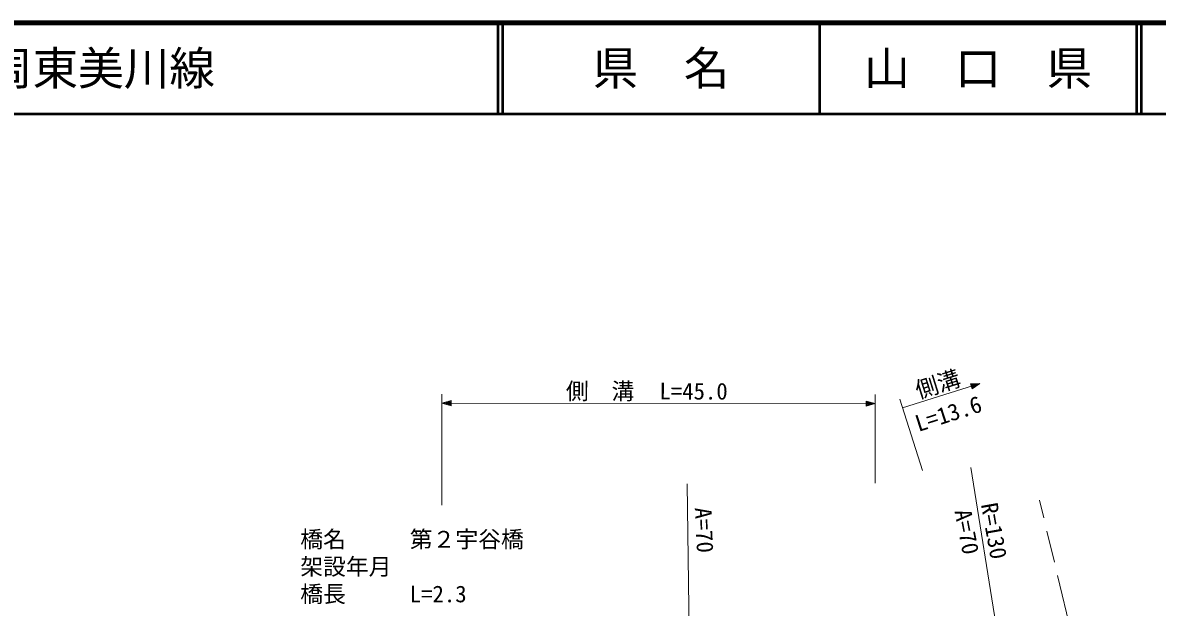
# Model space of a CAD drawing. Units: millimetres, scale not verified. Extents: x 40000 to 680000, y 20000 to 380000.
# Drawn here: x 245657 to 370023, y 315846 to 380000 of the extents above; entities that cross this region are included whole.
import ezdxf
from ezdxf.enums import TextEntityAlignment as Align

# ---------------------------------------------------------------- set-up
doc = ezdxf.new("R2010")
doc.units = ezdxf.units.MM
doc.header["$LTSCALE"] = 1000
doc.linetypes.add('CHAIN', pattern=[18.5, 12, -1.5, 3.5, -1.5])
for name, color, linetype, lineweight in [('M-BMK', 2, 'CHAIN', 13), ('M-STR-HTXT', 7, 'Continuous', 13), ('M-TTL', 2, 'Continuous', 140), ('M-TTL-LINE', 7, 'Continuous', 50)]:
    doc.layers.add(name, color=color, linetype=linetype, lineweight=lineweight)
doc.layers.add('M-TTL-TXT', color=7, linetype='Continuous')
doc.styles.add('ＭＳ ゴシック', font='')
doc.styles.get('ＭＳ ゴシック').set_extended_font_data('MS Gothic')

msp = doc.modelspace()

# ---------------------------------------------------------------- linework, layer by layer
at = {"layer": 'M-BMK'}
msp.add_line((366193, 289666), (357110, 327593), dxfattribs=at)
at = {"layer": 'M-STR-HTXT'}
for p, q in [((342108, 337723), (350582, 340390)), ((349544, 340357), (350582, 340390)), ((349713, 339823), (349544, 340357)), ((349607, 340292), (350315, 340306)), ((349727, 339911), (349607, 340292)), ((349669, 340228), (350163, 340258)), ((349741, 339999), (349669, 340228)), ((350582, 340390), (349713, 339823)), ((350315, 340306), (349727, 339911)), ((349731, 340164), (349934, 340186)), ((349755, 340087), (349731, 340164)), ((350163, 340258), (349741, 339999)), ((349934, 340186), (349755, 340087)), ((291594, 327069), (291606, 339250)), ((291605, 338250), (292605, 338529)), ((291885, 338250), (292565, 338449)), ((292045, 338250), (292525, 338369)), ((292285, 338249), (292485, 338289)), ((292485, 338289), (292485, 338209)), ((292525, 338369), (292525, 338129)), ((292565, 338449), (292565, 338049)), ((292605, 338529), (292605, 337969)), ((338110, 337925), (338110, 338485)), ((338110, 338485), (339110, 338204)), ((338150, 338005), (338150, 338405)), ((338150, 338405), (338830, 338205)), ((338190, 338085), (338190, 338325)), ((338190, 338325), (338670, 338205)), ((339111, 339204), (339102, 329458)), ((344273, 330845), (341808, 338676)), ((291605, 338250), (339110, 338204)), ((292605, 337969), (291605, 338250)), ((292565, 338049), (291885, 338250)), ((292525, 338129), (292045, 338250)), ((292485, 338209), (292285, 338249)), ((339110, 338204), (338110, 337925)), ((338830, 338205), (338150, 338005)), ((338670, 338205), (338190, 338085)), ((338230, 338165), (338230, 338245)), ((338230, 338245), (338430, 338205)), ((338430, 338205), (338230, 338165)), ((356690, 286751), (349580, 331186)), ((319105, 284417), (318489, 329413))]:
    msp.add_line(p, q, dxfattribs=at)
at = {"layer": 'M-TTL'}
msp.add_line((680000, 380000), (40000, 380000), dxfattribs=at)
at = {"layer": 'M-TTL-LINE'}
for p, q in [((297750, 380000), (297750, 370000)), ((298250, 380000), (298250, 370000)), ((333000, 380000), (333000, 370000)), ((367750, 380000), (367750, 370000)), ((368250, 380000), (368250, 370000)), ((40000, 370000), (680000, 370000))]:
    msp.add_line(p, q, dxfattribs=at)

# ---------------------------------------------------------------- texts
at = {"layer": 'M-STR-HTXT', "style": 'ＭＳ ゴシック'}
for s, rotation, p in [('側溝', 17.5, (344007, 338191)), ('側\u3000溝', 359.9, (305196, 338115)), ('L=45.0', 359.9, (315452, 338105)), ('L=13.6', 17.8, (344007, 334559)), ('R=130', 280.1, (350145, 327049)), ('A=70', 272.8, (318773, 326735)), ('A=70', 280.9, (347244, 326302))]:
    msp.add_text(s, height=1833, rotation=rotation, dxfattribs=at).set_placement(p, align=Align.BOTTOM_LEFT)
for s, p in [('橋名', (276084, 321847)), ('第２宇谷橋', (288084, 321847)), ('架設年月', (276084, 318847)), ('橋長', (276084, 315847)), ('L=2.3', (288084, 315847))]:
    msp.add_text(s, height=1833, dxfattribs=at).set_placement(p, align=Align.BOTTOM_LEFT)
at = {"layer": 'M-TTL-TXT', "style": 'ＭＳ ゴシック'}
msp.add_text('主要地方道周東美川線', height=3666, dxfattribs=at).set_placement((216734, 375000), align=Align.MIDDLE_LEFT)
for s, p in [('県\u3000名', (315625, 375000)), ('山\u3000口\u3000県', (350375, 375000))]:
    msp.add_text(s, height=3666, dxfattribs=at).set_placement(p, align=Align.MIDDLE_CENTER)

doc.saveas('drawing.dxf')
